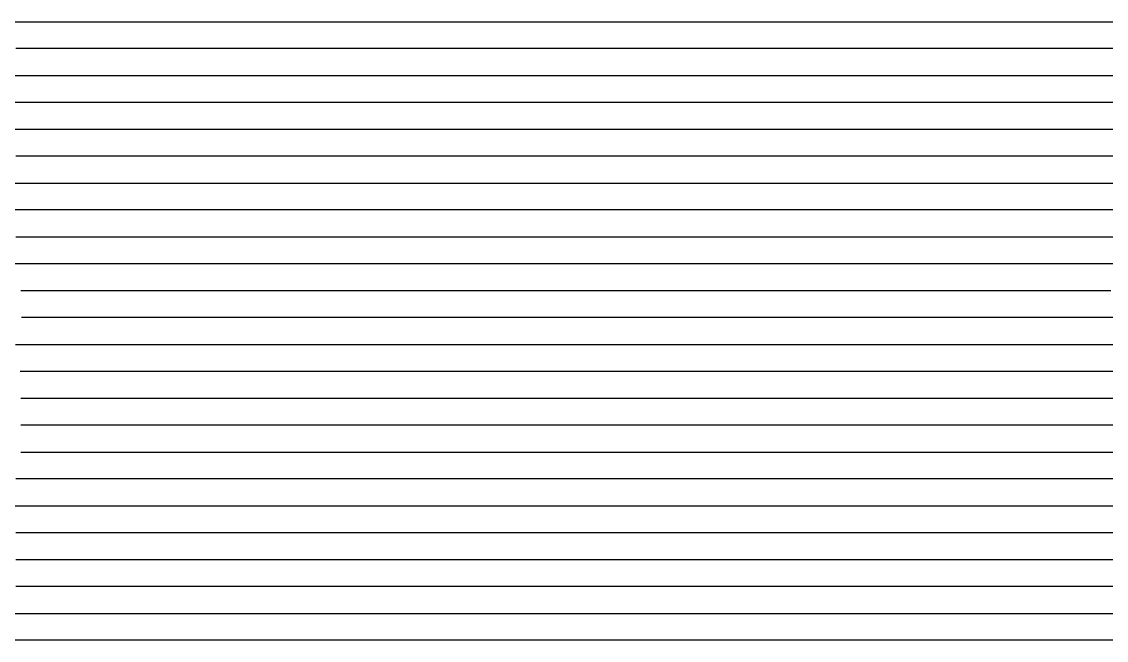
# Model space of a CAD drawing. Extents: x 20 to 170, y 60 to 234.
# Drawn here: x 95 to 132.5, y 212.6 to 234.01 of the extents above; entities that cross this region are included whole.
import ezdxf

# ---------------------------------------------------------------- set-up
doc = ezdxf.new("R2010")
doc.units = 0
doc.header["$LTSCALE"] = 0.000394
doc.layers.add('SPLINE', color=7, linetype='CONTINUOUS')

msp = doc.modelspace()

# ---------------------------------------------------------------- linework, layer by layer
at = {"layer": 'SPLINE', "color": 2}
for points in [[(94.619499, 234.005997, -38.722404), (100.202026, 234.005997, -38.722404), (100.899231, 234.005997, -38.709885), (101.598816, 234.005997, -38.656647), (101.946259, 234.005997, -38.650387), (102.296021, 234.005997, -38.662949), (102.525269, 234.005997, -38.684864), (102.544197, 234.005997, -38.628529), (102.787651, 234.005997, -37.181812), (102.96962, 234.005997, -36.289452), (103.151619, 234.005997, -35.656956), (103.333603, 234.005997, -35.221676), (103.517967, 234.005997, -34.955536), (104.148994, 234.005997, -32.265808), (104.267181, 234.005997, -31.830587), (104.38298, 234.005997, -31.511169), (104.501137, 234.005997, -31.304529), (104.619339, 234.005997, -31.201189), (104.735138, 234.005997, -31.201189), (104.853348, 234.005997, -31.301369), (104.969139, 234.005997, -31.508009), (105.087288, 234.005997, -31.824287), (105.231468, 234.005997, -32.369106), (105.373268, 234.005997, -33.117504), (105.517448, 234.005997, -34.09758), (105.673454, 234.005997, -35.525436), (105.980713, 234.005997, -38.691105), (106.004326, 234.005997, -38.769363), (106.484116, 234.005997, -38.825745), (107.181343, 234.005997, -38.803844), (109.275375, 234.005997, -38.800705), (110.669815, 234.005997, -38.838264), (115.205338, 234.005997, -38.841385), (116.252342, 234.005997, -38.875843), (116.951927, 234.005997, -38.875843), (117.649132, 234.005997, -38.903984), (118.346367, 234.005997, -38.872746), (119.743164, 234.005997, -38.872746), (120.790184, 234.005997, -38.910263), (121.137634, 234.005997, -38.919704), (122.884216, 234.005997, -38.913445), (124.45356, 234.005997, -38.982346), (126.022949, 234.005997, -39.026123), (130.210983, 234.005997, -39.026123), (133.002243, 234.005997, -39.098145)], [(134.399063, 233.074875, -39.138905), (131.955276, 233.074875, -39.029243), (128.116913, 233.074875, -39.026123), (127.419716, 233.074875, -38.994823), (126.022949, 233.074875, -39.013645), (125.325691, 233.074875, -38.988544), (124.278687, 233.074875, -38.982346), (122.884216, 233.074875, -38.913445), (121.487434, 233.074875, -38.907166), (120.790184, 233.074875, -38.878944), (119.743164, 233.074875, -38.872746), (119.045952, 233.074875, -38.885223), (118.696159, 233.074875, -38.875843), (116.252342, 233.074875, -38.872746), (115.555077, 233.074875, -38.841385), (114.508072, 233.074875, -38.835144), (114.160637, 233.074875, -38.844524), (112.066635, 233.074875, -38.800705), (111.194519, 233.074875, -38.828884), (110.669815, 233.074875, -38.838264), (109.275375, 233.074875, -38.800705), (107.528755, 233.074875, -38.800705), (106.985176, 233.074875, -38.775623), (106.963905, 233.074875, -38.625347), (106.614113, 233.074875, -32.832584), (106.484116, 233.074875, -30.847351), (106.417931, 233.074875, -30.023853), (106.35173, 233.074875, -29.291115), (106.058693, 233.074875, -26.272644), (106.006676, 233.074875, -25.915667), (105.262192, 233.074875, -21.854418), (105.087288, 233.074875, -21.065399), (104.905312, 233.074875, -20.561241), (104.725693, 233.074875, -20.348322), (103.844101, 233.074875, -20.060244), (103.690521, 233.074875, -20.126003), (103.600677, 233.074875, -20.288803), (103.508484, 233.074875, -20.583181), (103.40213, 233.074875, -21.03092), (103.300484, 233.074875, -21.52566), (103.213058, 233.074875, -22.070498), (103.125633, 233.074875, -22.724895), (103.038177, 233.074875, -23.507772), (102.385864, 233.074875, -29.926773), (102.194405, 233.074875, -31.075909), (102.043137, 233.074875, -32.175007), (101.967545, 233.074875, -32.851322), (101.891891, 233.074875, -33.631023), (101.487755, 233.074875, -38.600307), (101.466476, 233.074875, -38.656647), (100.899231, 233.074875, -38.703625), (100.202026, 233.074875, -38.687984), (99.504791, 233.074875, -38.700485), (98.980072, 233.074875, -38.719284), (94.794373, 233.074875, -38.722404)], [(91.828232, 232.143631, -38.722404), (98.457794, 232.143631, -38.722404), (99.504791, 232.143631, -38.687984), (100.402901, 232.143631, -38.684864), (100.703033, 232.143631, -38.691105), (101.511368, 232.143631, -28.686817), (101.612976, 232.143631, -26.432304), (101.653183, 232.143631, -25.696466), (101.714592, 232.143631, -24.67569), (101.778442, 232.143631, -23.795792), (101.839905, 232.143631, -23.028654), (101.924973, 232.143631, -22.136238), (102.312599, 232.143631, -18.325529), (102.369316, 232.143631, -18.018669), (102.442558, 232.143631, -17.808891), (102.558388, 232.143631, -17.614771), (102.671844, 232.143631, -17.489511), (103.364334, 232.143631, -16.897713), (103.690521, 232.143631, -16.744253), (103.865402, 232.143631, -16.756813), (104.839165, 232.143631, -17.013573), (105.087288, 232.143631, -17.166973), (105.304741, 232.143631, -17.433111), (105.524536, 232.143631, -17.843349), (105.959435, 232.143631, -18.857847), (106.046883, 232.143631, -19.067627), (106.089424, 232.143631, -19.227325), (106.5597, 232.143631, -21.785538), (106.68969, 232.143631, -22.615376), (106.770119, 232.143631, -23.263514), (106.848091, 232.143631, -24.07139), (106.89772, 232.143631, -24.697588), (107.748581, 232.143631, -38.800705), (108.575783, 232.143631, -38.772545), (109.275375, 232.143631, -38.759983), (109.972603, 232.143631, -38.788204), (110.669815, 232.143631, -38.835144), (110.932121, 232.143631, -38.828884), (111.716835, 232.143631, -38.800705), (112.76387, 232.143631, -38.803844), (113.461075, 232.143631, -38.835144), (114.857872, 232.143631, -38.835144), (116.252342, 232.143631, -38.872746), (120.440422, 232.143631, -38.872746), (121.837189, 232.143631, -38.907166), (122.884216, 232.143631, -38.913445), (124.628479, 232.143631, -38.982346), (125.675514, 232.143631, -38.988544), (126.022949, 232.143631, -39.004204), (126.372711, 232.143631, -39.004204), (126.722458, 232.143631, -38.988544), (128.116913, 232.143631, -38.988544), (129.164001, 232.143631, -39.026123), (131.605392, 232.143631, -39.026123), (133.002243, 232.143631, -39.069984)], [(133.002243, 231.212433, -39.063725), (132.305008, 231.212433, -39.069984), (131.955276, 231.212433, -39.082523), (131.780304, 231.212433, -39.082523), (131.257965, 231.212433, -39.041805), (130.908203, 231.212433, -39.026123), (129.164001, 231.212433, -39.026123), (128.116913, 231.212433, -38.988544), (127.419716, 231.212433, -38.994823), (127.069977, 231.212433, -38.988544), (126.722458, 231.212433, -38.991703), (126.19783, 231.212433, -39.013645), (125.325691, 231.212433, -38.988544), (124.628479, 231.212433, -38.982346), (124.45356, 231.212433, -38.976044), (123.581482, 231.212433, -38.919704), (121.837189, 231.212433, -38.907166), (120.440422, 231.212433, -38.872746), (116.252342, 231.212433, -38.872746), (115.032784, 231.212433, -38.869564), (114.160637, 231.212433, -38.803844), (113.461075, 231.212433, -38.806965), (112.938751, 231.212433, -38.819485), (112.066635, 231.212433, -38.800705), (111.019638, 231.212433, -38.822624), (109.275375, 231.212433, -38.759983), (107.944725, 231.212433, -38.759983), (107.923462, 231.212433, -38.725544), (107.528755, 231.212433, -30.286871), (107.093887, 231.212433, -20.504902), (107.048996, 231.212433, -19.603106), (107.02771, 231.212433, -19.437105), (107.006432, 231.212433, -19.321285), (106.831551, 231.212433, -18.773327), (106.722839, 231.212433, -18.541607), (105.905067, 231.212433, -16.647213), (105.805771, 231.212433, -16.312155), (105.62616, 231.212433, -15.829955), (105.446526, 231.212433, -15.488637), (105.087288, 231.212433, -15.084699), (104.822586, 231.212433, -14.956318), (104.529518, 231.212433, -14.887438), (104.236488, 231.212433, -14.881158), (103.626678, 231.212433, -14.981379), (103.293419, 231.212433, -15.125438), (102.960167, 231.212433, -15.466718), (102.648178, 231.212433, -15.939515), (102.104607, 231.212433, -16.406075), (101.913139, 231.212433, -16.609632), (101.724106, 231.212433, -16.913353), (101.627167, 231.212433, -17.141912), (101.579926, 231.212433, -17.311031), (101.532639, 231.212433, -17.599131), (101.511368, 231.212433, -18.043709), (100.710129, 231.212433, -37.322731), (100.691261, 231.212433, -37.620209), (100.665237, 231.212433, -37.892628), (100.594322, 231.212433, -38.569008), (100.573067, 231.212433, -38.694244), (100.038918, 231.212433, -38.684864), (98.107971, 231.212433, -38.722404), (92.875259, 231.212433, -38.722404)], [(94.619499, 230.28363, -38.706764), (95.316696, 230.28363, -38.687984), (95.666496, 230.28363, -38.691105), (96.013939, 230.28363, -38.703625), (97.410728, 230.28363, -38.687984), (98.107971, 230.28363, -38.684864), (98.807556, 230.28363, -38.656647), (99.154991, 230.28363, -38.650387), (99.504791, 230.28363, -38.662949), (99.788406, 230.28363, -38.687984), (99.809669, 230.28363, -38.637848), (100.575447, 230.28363, -31.379669), (100.627441, 230.28363, -30.484131), (100.707771, 230.28363, -28.780737), (100.771591, 230.28363, -27.57522), (100.944145, 230.28363, -24.719528), (101.428642, 230.28363, -17.182613), (101.449921, 230.28363, -16.972853), (101.535004, 230.28363, -16.540735), (101.620064, 230.28363, -16.274595), (101.726456, 230.28363, -16.036594), (101.787918, 230.28363, -15.923895), (102.730919, 230.28363, -14.4679), (102.993263, 230.28363, -14.161001), (103.343056, 230.28363, -13.951201), (103.690521, 230.28363, -13.866682), (103.952827, 230.28363, -13.822802), (104.215202, 230.28363, -13.663162), (104.390083, 230.28363, -13.581723), (104.737526, 230.28363, -13.531623), (105.087288, 230.28363, -13.631822), (105.437111, 230.28363, -13.907362), (105.784515, 230.28363, -14.33322), (105.959435, 230.28363, -14.608779), (106.134315, 230.28363, -15.112878), (106.484116, 230.28363, -16.277735), (106.940224, 230.28363, -17.880869), (107.481514, 230.28363, -18.914248), (107.646965, 230.28363, -19.302465), (107.732048, 230.28363, -19.565525), (107.814728, 230.28363, -19.941263), (107.836014, 230.28363, -20.219963), (108.698677, 230.28363, -38.759983), (110.322403, 230.28363, -38.759983), (112.066635, 230.28363, -38.825745), (114.160637, 230.28363, -38.800705), (114.857872, 230.28363, -38.813244), (115.9049, 230.28363, -38.869564), (120.440422, 230.28363, -38.872746), (121.837189, 230.28363, -38.907166), (123.231659, 230.28363, -38.910263), (124.80336, 230.28363, -38.988544), (125.325691, 230.28363, -38.988544), (126.022949, 230.28363, -39.013645), (127.419716, 230.28363, -38.991703), (127.767159, 230.28363, -39.007324), (128.814178, 230.28363, -38.988544), (129.861221, 230.28363, -38.988544), (130.210983, 230.28363, -38.994823), (131.955276, 230.28363, -39.069984), (133.699463, 230.28363, -39.063725)], [(133.002243, 229.352356, -39.098145), (131.605392, 229.352356, -39.048084), (130.210983, 229.352356, -38.988544), (128.466782, 229.352356, -38.988544), (127.767159, 229.352356, -39.010506), (127.069977, 229.352356, -38.988544), (126.022949, 229.352356, -39.004204), (125.675514, 229.352356, -38.988544), (125.325691, 229.352356, -38.988544), (123.231659, 229.352356, -38.910263), (121.837189, 229.352356, -38.907166), (120.440422, 229.352356, -38.872746), (119.743164, 229.352356, -38.872746), (119.045952, 229.352356, -38.844524), (117.649132, 229.352356, -38.869564), (116.252342, 229.352356, -38.872746), (115.555077, 229.352356, -38.841385), (115.120232, 229.352356, -38.835144), (113.461075, 229.352356, -38.769363), (113.113632, 229.352356, -38.759983), (112.76387, 229.352356, -38.763084), (112.066635, 229.352356, -38.800705), (110.669815, 229.352356, -38.759983), (108.816872, 229.352356, -38.759983), (108.795616, 229.352356, -38.669147), (108.393806, 229.352356, -30.058332), (107.921082, 229.352356, -19.130245), (107.878517, 229.352356, -18.695047), (107.79586, 229.352356, -18.234749), (107.769844, 229.352356, -18.118889), (106.852798, 229.352356, -14.871799), (106.729935, 229.352356, -14.49292), (106.484116, 229.352356, -14.007561), (106.396645, 229.352356, -13.888622), (105.784515, 229.352356, -13.143344), (105.437111, 229.352356, -12.858425), (105.087288, 229.352356, -12.730065), (104.390083, 229.352356, -12.701865), (104.040253, 229.352356, -12.820825), (102.993263, 229.352356, -13.462723), (102.709663, 229.352356, -13.782122), (101.78083, 229.352356, -15.325797), (101.608269, 229.352356, -15.654596), (101.532639, 229.352356, -15.870655), (101.459381, 229.352356, -16.205715), (100.922867, 229.352356, -20.260683), (100.757401, 229.352356, -21.607098), (100.686523, 229.352356, -22.277136), (100.613251, 229.352356, -23.031794), (100.52108, 229.352356, -23.917952), (100.471428, 229.352356, -24.56921), (99.856972, 229.352356, -34.26038), (99.592247, 229.352356, -37.783028), (99.221169, 229.352356, -38.628529), (99.199883, 229.352356, -38.644108), (97.933083, 229.352356, -38.684864), (94.794373, 229.352356, -38.684864)], [(94.619499, 228.421204, -38.672329), (95.316696, 228.421204, -38.650387), (96.363731, 228.421204, -38.650387), (97.410728, 228.421204, -38.684864), (98.7201, 228.421204, -38.684864), (98.741379, 228.421204, -38.575249), (98.932838, 228.421204, -36.86869), (98.956444, 228.421204, -36.621372), (99.547295, 228.421204, -28.837097), (99.613495, 228.421204, -28.160759), (99.788406, 228.421204, -26.595142), (100.528175, 228.421204, -20.473581), (100.639275, 228.421204, -19.753384), (100.769264, 228.421204, -18.964327), (100.922867, 228.421204, -18.187769), (101.492439, 228.421204, -15.476097), (101.598816, 228.421204, -15.134818), (101.686241, 228.421204, -14.946959), (101.946259, 228.421204, -14.50858), (102.645813, 228.421204, -13.484663), (102.993263, 228.421204, -13.115164), (103.343056, 228.421204, -12.877165), (104.040253, 228.421204, -12.404366), (104.390083, 228.421204, -12.301046), (105.087288, 228.421204, -12.288507), (105.784515, 228.421204, -12.473266), (106.134315, 228.421204, -12.592266), (106.484116, 228.421204, -12.849005), (106.649544, 228.421204, -13.071344), (106.793732, 228.421204, -13.384463), (106.878822, 228.421204, -13.678802), (107.646965, 228.421204, -16.841333), (107.836014, 228.421204, -17.514551), (107.878517, 228.421204, -17.708691), (107.956558, 228.421204, -18.168949), (107.984924, 228.421204, -18.425749), (108.417412, 228.421204, -28.852757), (108.838158, 228.421204, -38.340408), (108.859406, 228.421204, -38.759983), (110.669815, 228.421204, -38.759983), (112.066635, 228.421204, -38.819485), (113.461075, 228.421204, -38.759983), (114.857872, 228.421204, -38.822624), (116.951927, 228.421204, -38.838264), (117.474251, 228.421204, -38.869564), (119.045952, 228.421204, -38.841385), (119.918106, 228.421204, -38.872746), (120.440422, 228.421204, -38.872746), (121.837189, 228.421204, -38.907166), (122.884216, 228.421204, -38.913445), (123.231659, 228.421204, -38.925945), (124.278687, 228.421204, -38.913445), (124.628479, 228.421204, -38.922825), (125.150803, 228.421204, -38.976044), (125.325691, 228.421204, -38.982346), (130.210983, 228.421204, -38.988544), (130.908203, 228.421204, -39.038704), (131.605392, 228.421204, -39.026123), (133.002243, 228.421204, -39.098145)], [(133.002243, 227.492325, -39.095024), (132.305008, 227.492325, -39.038704), (131.955276, 227.492325, -39.026123), (131.257965, 227.492325, -39.026123), (130.908203, 227.492325, -39.038704), (130.210983, 227.492325, -38.988544), (126.022949, 227.492325, -38.988544), (125.325691, 227.492325, -38.963524), (125.150803, 227.492325, -38.947865), (124.628479, 227.492325, -38.910263), (123.231659, 227.492325, -38.925945), (122.884216, 227.492325, -38.913445), (122.534447, 227.492325, -38.910263), (121.487434, 227.492325, -38.872746), (119.045952, 227.492325, -38.872746), (116.951927, 227.492325, -38.835144), (114.857872, 227.492325, -38.835144), (113.461075, 227.492325, -38.763084), (112.76387, 227.492325, -38.759983), (112.066635, 227.492325, -38.819485), (111.716835, 227.492325, -38.778744), (111.36702, 227.492325, -38.759983), (110.494934, 227.492325, -38.759983), (109.634613, 227.492325, -38.728664), (109.629875, 227.492325, -38.713024), (108.764854, 227.492325, -19.349445), (108.741211, 227.492325, -19.080185), (108.670303, 227.492325, -18.767067), (108.644341, 227.492325, -18.691887), (108.467049, 227.492325, -18.244129), (107.812378, 227.492325, -16.778713), (107.791092, 227.492325, -16.706713), (106.918976, 227.492325, -13.096384), (106.831551, 227.492325, -12.820825), (106.656639, 227.492325, -12.470126), (106.484116, 227.492325, -12.241547), (106.134315, 227.492325, -12.016088), (105.784515, 227.492325, -11.931588), (105.087288, 227.492325, -11.981647), (104.390083, 227.492325, -12.038028), (104.215202, 227.492325, -12.069327), (104.040253, 227.492325, -12.131947), (103.865402, 227.492325, -12.232167), (102.993263, 227.492325, -12.836485), (102.818375, 227.492325, -12.977385), (102.645813, 227.492325, -13.193464), (101.771347, 227.492325, -14.44594), (101.598816, 227.492325, -14.759059), (100.986664, 227.492325, -16.797493), (100.899231, 227.492325, -17.107513), (100.726707, 227.492325, -17.808891), (100.551758, 227.492325, -18.648067), (99.852196, 227.492325, -22.142538), (99.679703, 227.492325, -23.047474), (99.568573, 227.492325, -23.780132), (98.107971, 227.492325, -37.225693), (97.977982, 227.492325, -38.393608), (97.933083, 227.492325, -38.606567), (97.911827, 227.492325, -38.650387), (94.619499, 227.492325, -38.644108)], [(94.794373, 226.561127, -38.644108), (96.538612, 226.561127, -38.644108), (97.122429, 226.561127, -38.669147), (97.141304, 226.561127, -38.650387), (97.774742, 226.561127, -35.575516), (97.937782, 226.561127, -33.358624), (98.044144, 226.561127, -32.178127), (98.587753, 226.561127, -26.676542), (98.632668, 226.561127, -26.366585), (99.580406, 226.561127, -21.5194), (99.653656, 226.561127, -21.20632), (99.743484, 226.561127, -20.886902), (100.615608, 226.561127, -17.113773), (100.726707, 226.561127, -16.731773), (100.899231, 226.561127, -16.202555), (101.249031, 226.561127, -15.313257), (101.598816, 226.561127, -14.43342), (101.771347, 226.561127, -14.120301), (101.946259, 226.561127, -13.869802), (102.296021, 226.561127, -13.400103), (102.645813, 226.561127, -12.946085), (102.818375, 226.561127, -12.739425), (102.993263, 226.561127, -12.601625), (103.865402, 226.561127, -12.022347), (104.040253, 226.561127, -11.931588), (105.087288, 226.561127, -11.634068), (105.784515, 226.561127, -11.568349), (106.134315, 226.561127, -11.634068), (106.309189, 226.561127, -11.718629), (106.484116, 226.561127, -11.850148), (106.644836, 226.561127, -12.034887), (106.805527, 226.561127, -12.310427), (106.926079, 226.561127, -12.657986), (107.769844, 226.561127, -16.205715), (108.249626, 226.561127, -16.831953), (108.556885, 226.561127, -17.314131), (108.64193, 226.561127, -17.511391), (108.741211, 226.561127, -17.83709), (108.816872, 226.561127, -18.222189), (108.854668, 226.561127, -18.579187), (109.275375, 226.561127, -28.470757), (109.731522, 226.561127, -38.722404), (110.669815, 226.561127, -38.756886), (111.716835, 226.561127, -38.759983), (112.066635, 226.561127, -38.775623), (113.461075, 226.561127, -38.800705), (114.857872, 226.561127, -38.800705), (116.252342, 226.561127, -38.835144), (116.951927, 226.561127, -38.838264), (117.998962, 226.561127, -38.872746), (122.534447, 226.561127, -38.872746), (123.581482, 226.561127, -38.919704), (124.628479, 226.561127, -38.913445), (125.325691, 226.561127, -38.941605), (126.19783, 226.561127, -38.982346), (130.210983, 226.561127, -38.988544), (130.908203, 226.561127, -39.013645), (131.605392, 226.561127, -39.026123), (133.699463, 226.561127, -39.098145)], [(134.399063, 225.629868, -39.098145), (132.305008, 225.629868, -39.054344), (131.955276, 225.629868, -39.029243), (131.257965, 225.629868, -39.026123), (130.210983, 225.629868, -38.988544), (128.466782, 225.629868, -38.988544), (128.116913, 225.629868, -38.997944), (127.069977, 225.629868, -38.982346), (126.372711, 225.629868, -38.954124), (125.325691, 225.629868, -38.947865), (124.278687, 225.629868, -38.910263), (123.928925, 225.629868, -38.910263), (122.884216, 225.629868, -38.875843), (119.743164, 225.629868, -38.872746), (118.696159, 225.629868, -38.838264), (117.649132, 225.629868, -38.853905), (117.299347, 225.629868, -38.838264), (116.252342, 225.629868, -38.835144), (114.857872, 225.629868, -38.800705), (113.461075, 225.629868, -38.800705), (112.066635, 225.629868, -38.775623), (111.716835, 225.629868, -38.759983), (110.669815, 225.629868, -38.759983), (109.755188, 225.629868, -38.722404), (109.731522, 225.629868, -38.525127), (109.717331, 225.629868, -38.331009), (109.275375, 225.629868, -27.844519), (108.859406, 225.629868, -17.718111), (108.838158, 225.629868, -17.473871), (108.750671, 225.629868, -17.044893), (108.575783, 225.629868, -16.593973), (108.516701, 225.629868, -16.487514), (108.337082, 225.629868, -16.249535), (108.09597, 225.629868, -16.027235), (107.748581, 225.629868, -15.757916), (107.727303, 225.629868, -15.729776), (106.918976, 225.629868, -12.319847), (106.831551, 225.629868, -12.069327), (106.656639, 225.629868, -11.753109), (106.484116, 225.629868, -11.565208), (106.134315, 225.629868, -11.367909), (105.784515, 225.629868, -11.305289), (105.087288, 225.629868, -11.367909), (104.040253, 225.629868, -11.709229), (103.865402, 225.629868, -11.803167), (102.993263, 225.629868, -12.348047), (102.818375, 225.629868, -12.485765), (102.645813, 225.629868, -12.695586), (101.771347, 225.629868, -13.832202), (101.598816, 225.629868, -14.139081), (100.899231, 225.629868, -15.873796), (100.072037, 225.629868, -18.009289), (99.774216, 225.629868, -18.917347), (99.634781, 225.629868, -19.321285), (98.980072, 225.629868, -21.638397), (98.807556, 225.629868, -22.104918), (98.632668, 225.629868, -22.599676), (98.107971, 225.629868, -25.242428), (97.694351, 225.629868, -27.54388), (97.654205, 225.629868, -27.797499), (97.160233, 225.629868, -34.43578), (96.843521, 225.629868, -38.440609), (96.822266, 225.629868, -38.659767), (96.363731, 225.629868, -38.644108), (95.666496, 225.629868, -38.644108), (93.922264, 225.629868, -38.609688)], [(94.966896, 224.701065, -38.609688), (95.905197, 224.701065, -38.644108), (96.221909, 224.701065, -35.024437), (96.713524, 224.701065, -28.818336), (96.73481, 224.701065, -28.586617), (97.060936, 224.701065, -26.513704), (97.58564, 224.701065, -23.551592), (97.694351, 224.701065, -22.959774), (97.715607, 224.701065, -22.875254), (97.760559, 224.701065, -22.734356), (98.12925, 224.701065, -21.682238), (98.817039, 224.701065, -19.909964), (99.504791, 224.701065, -18.247309), (99.679703, 224.701065, -17.808891), (100.005829, 224.701065, -17.185793), (100.714867, 224.701065, -15.942676), (100.944145, 224.701065, -15.375957), (101.095367, 224.701065, -15.022079), (101.598816, 224.701065, -13.916762), (102.645813, 224.701065, -12.385567), (102.993263, 224.701065, -12.016088), (104.018974, 224.701065, -11.39299), (104.182076, 224.701065, -11.32411), (104.999855, 224.701065, -11.123711), (105.087288, 224.701065, -11.07359), (105.437111, 224.701065, -10.97027), (105.784515, 224.701065, -10.97027), (106.134315, 224.701065, -11.076731), (106.484116, 224.701065, -11.28341), (106.831551, 224.701065, -11.668529), (107.006432, 224.701065, -12.069327), (107.479095, 224.701065, -13.415743), (107.682419, 224.701065, -14.157861), (107.769844, 224.701065, -14.5618), (108.48597, 224.701065, -15.964596), (108.575783, 224.701065, -16.099255), (108.750671, 224.701065, -16.503195), (108.838158, 224.701065, -16.891413), (108.925606, 224.701065, -17.833969), (109.339195, 224.701065, -22.490116), (109.511711, 224.701065, -24.613091), (109.599205, 224.701065, -25.840527), (109.70314, 224.701065, -27.512581), (110.504372, 224.701065, -38.490707), (110.525635, 224.701065, -38.728664), (111.36702, 224.701065, -38.759983), (112.066635, 224.701065, -38.759983), (112.76387, 224.701065, -38.728664), (113.113632, 224.701065, -38.725544), (113.461075, 224.701065, -38.741184), (114.160637, 224.701065, -38.794464), (114.508072, 224.701065, -38.800705), (115.555077, 224.701065, -38.835144), (117.299347, 224.701065, -38.838264), (117.649132, 224.701065, -38.853905), (118.346367, 224.701065, -38.838264), (119.045952, 224.701065, -38.841385), (119.918106, 224.701065, -38.872746), (122.884216, 224.701065, -38.875843), (123.928925, 224.701065, -38.910263), (124.628479, 224.701065, -38.919704), (125.500572, 224.701065, -38.947865), (127.069977, 224.701065, -38.947865), (128.116913, 224.701065, -38.988544), (130.210983, 224.701065, -38.988544), (131.605392, 224.701065, -39.026123), (132.652512, 224.701065, -39.026123)], [(133.002243, 223.769867, -39.026123), (131.257965, 223.769867, -39.026123), (130.210983, 223.769867, -38.988544), (128.29187, 223.769867, -38.988544), (127.419716, 223.769867, -38.954124), (125.325691, 223.769867, -38.947865), (124.278687, 223.769867, -38.910263), (123.928925, 223.769867, -38.910263), (122.884216, 223.769867, -38.875843), (119.045952, 223.769867, -38.872746), (117.649132, 223.769867, -38.853905), (117.299347, 223.769867, -38.838264), (115.555077, 223.769867, -38.835144), (115.032784, 223.769867, -38.822624), (114.160637, 223.769867, -38.750584), (113.461075, 223.769867, -38.725544), (112.066635, 223.769867, -38.722404), (111.36702, 223.769867, -38.744324), (110.627281, 223.769867, -38.722404), (110.605995, 223.769867, -38.500088), (110.398018, 223.769867, -35.647575), (109.738617, 223.769867, -22.909674), (109.68663, 223.769867, -22.070498), (109.610977, 223.769867, -21.13114), (109.549545, 223.769867, -20.561241), (109.464447, 223.769867, -19.888023), (109.376991, 223.769867, -19.336966), (108.942123, 223.769867, -16.778713), (108.859406, 223.769867, -16.346615), (108.77433, 223.769867, -16.118015), (108.608864, 223.769867, -15.823695), (107.791092, 223.769867, -12.041148), (107.703667, 223.769867, -11.734269), (107.528755, 223.769867, -11.39925), (107.181343, 223.769867, -11.07987), (106.484116, 223.769867, -10.685311), (106.134315, 223.769867, -10.500592), (105.784515, 223.769867, -10.434833), (105.087288, 223.769867, -10.500592), (104.390083, 223.769867, -10.898291), (104.085205, 223.769867, -11.089251), (103.865402, 223.769867, -11.20825), (102.993263, 223.769867, -11.768747), (102.818375, 223.769867, -11.903388), (102.645813, 223.769867, -12.122587), (101.598816, 223.769867, -13.716402), (101.119003, 223.769867, -14.59312), (100.922867, 223.769867, -14.984478), (100.757401, 223.769867, -15.347757), (99.984543, 223.769867, -16.543875), (99.504791, 223.769867, -17.182613), (98.807556, 223.769867, -18.078169), (97.760559, 223.769867, -20.332682), (97.23584, 223.769867, -21.823137), (97.148384, 223.769867, -22.089277), (97.084572, 223.769867, -22.324116), (96.822266, 223.769867, -23.335554), (96.756096, 223.769867, -23.617311), (96.18885, 223.769867, -27.18696), (96.013939, 223.769867, -28.414396), (95.841377, 223.769867, -29.688793), (95.796494, 223.769867, -30.052032), (95.2789, 223.769867, -36.020176), (95.011856, 223.769867, -38.559589), (94.990578, 223.769867, -38.606567)], [(94.78019, 222.838623, -33.342964), (95.099281, 222.838623, -30.183533), (95.19854, 222.838623, -29.322414), (95.841377, 222.838623, -24.66943), (96.125031, 222.838623, -23.147654), (96.18885, 222.838623, -22.831394), (96.276276, 222.838623, -22.474396), (96.713524, 222.838623, -20.786701), (96.80098, 222.838623, -20.464182), (97.23584, 222.838623, -19.371386), (97.410728, 222.838623, -18.995647), (97.760559, 222.838623, -18.256689), (97.933083, 222.838623, -17.95295), (98.107971, 222.838623, -17.768171), (98.282852, 222.838623, -17.630411), (98.457794, 222.838623, -17.467611), (98.807556, 222.838623, -17.082453), (100.835442, 222.838623, -14.70896), (100.899231, 222.838623, -14.596239), (101.686241, 222.838623, -13.033724), (101.816261, 222.838623, -12.811445), (101.946259, 222.838623, -12.626686), (102.730919, 222.838623, -11.693568), (102.818375, 222.838623, -11.593369), (102.993263, 222.838623, -11.44625), (103.690521, 222.838623, -10.885751), (104.040253, 222.838623, -10.625852), (104.390083, 222.838623, -10.491233), (105.087288, 222.838623, -10.265773), (105.784515, 222.838623, -10.190594), (106.134315, 222.838623, -10.268852), (107.006432, 222.838623, -10.553831), (107.181343, 222.838623, -10.625852), (107.356194, 222.838623, -10.744812), (107.528755, 222.838623, -10.92957), (107.703667, 222.838623, -11.20825), (107.791092, 222.838623, -11.414869), (107.878517, 222.838623, -11.728008), (108.620651, 222.838623, -15.294518), (108.958694, 222.838623, -15.397838), (109.275375, 222.838623, -15.613896), (109.480988, 222.838623, -15.905075), (109.585014, 222.838623, -16.143095), (109.636971, 222.838623, -16.324675), (109.68663, 222.838623, -16.656593), (109.745712, 222.838623, -17.683611), (110.37442, 222.838623, -33.361744), (110.648552, 222.838623, -38.691105), (110.669815, 222.838623, -38.722404), (111.36702, 222.838623, -38.734924), (111.716835, 222.838623, -38.722404), (112.414047, 222.838623, -38.722404), (113.461075, 222.838623, -38.759983), (114.508072, 222.838623, -38.759983), (115.9049, 222.838623, -38.828884), (117.299347, 222.838623, -38.838264), (118.346367, 222.838623, -38.872746), (119.045952, 222.838623, -38.847664), (119.743164, 222.838623, -38.838264), (120.440422, 222.838623, -38.838264), (121.487434, 222.838623, -38.872746), (122.884216, 222.838623, -38.875843), (123.231659, 222.838623, -38.891525), (124.628479, 222.838623, -38.910263), (126.022949, 222.838623, -38.972904), (127.419716, 222.838623, -38.988544), (130.210983, 222.838623, -38.988544), (131.605392, 222.838623, -39.026123), (133.002243, 222.838623, -39.026123)], [(133.002243, 221.907364, -39.026123), (131.605392, 221.907364, -39.026123), (130.210983, 221.907364, -38.988544), (127.419716, 221.907364, -38.988544), (126.19783, 221.907364, -38.979164), (125.325691, 221.907364, -38.910263), (123.928925, 221.907364, -38.910263), (122.884216, 221.907364, -38.875843), (121.837189, 221.907364, -38.872746), (120.440422, 221.907364, -38.835144), (118.346367, 221.907364, -38.841385), (117.998962, 221.907364, -38.857063), (117.649132, 221.907364, -38.853905), (117.299347, 221.907364, -38.838264), (116.252342, 221.907364, -38.835144), (114.160637, 221.907364, -38.759983), (113.461075, 221.907364, -38.775623), (112.414047, 221.907364, -38.722404), (111.716835, 221.907364, -38.722404), (111.36702, 221.907364, -38.734924), (110.669815, 221.907364, -38.722404), (109.790565, 221.907364, -16.678513), (109.745712, 221.907364, -16.362295), (109.70314, 221.907364, -16.193174), (109.618073, 221.907364, -15.958315), (109.445518, 221.907364, -15.667116), (109.275375, 221.907364, -15.488637), (108.64193, 221.907364, -15.231877), (108.249626, 221.907364, -13.281144), (107.878517, 221.907364, -11.339749), (107.791092, 221.907364, -11.03289), (107.703667, 221.907364, -10.83563), (107.528755, 221.907364, -10.566352), (107.181343, 221.907364, -10.284533), (107.006432, 221.907364, -10.215612), (106.134315, 221.907364, -9.896295), (105.784515, 221.907364, -9.827394), (105.087288, 221.907364, -9.893114), (104.148994, 221.907364, -10.340893), (104.040253, 221.907364, -10.384732), (103.865402, 221.907364, -10.481772), (102.993263, 221.907364, -11.098651), (102.296021, 221.907364, -11.806348), (101.946259, 221.907364, -12.185186), (101.771347, 221.907364, -12.404366), (101.707497, 221.907364, -12.504606), (100.856697, 221.907364, -13.998161), (100.223312, 221.907364, -14.671399), (100.18074, 221.907364, -14.702719), (99.842781, 221.907364, -14.990758), (99.504791, 221.907364, -15.332077), (98.107971, 221.907364, -16.841333), (97.760559, 221.907364, -17.110613), (97.410728, 221.907364, -17.389311), (97.23584, 221.907364, -17.583471), (97.060936, 221.907364, -17.793211), (96.888412, 221.907364, -18.093849), (96.276276, 221.907364, -19.603106), (96.18885, 221.907364, -19.834784), (95.928825, 221.907364, -20.633242), (95.841377, 221.907364, -20.936981), (95.316696, 221.907364, -23.739452), (94.948013, 221.907364, -25.837366)], [(94.966896, 220.978546, -21.522539), (95.316696, 220.978546, -20.370241), (95.905197, 220.978546, -18.572927), (96.013939, 220.978546, -18.303629), (96.146317, 220.978546, -18.059389), (96.363731, 220.978546, -17.733751), (97.060936, 220.978546, -16.910233), (97.23584, 220.978546, -16.716093), (97.410728, 220.978546, -16.559555), (98.107971, 220.978546, -15.905075), (99.154991, 220.978546, -14.740279), (99.504791, 220.978546, -14.50232), (100.168907, 220.978546, -14.151581), (100.877975, 220.978546, -13.375083), (101.598816, 220.978546, -12.222787), (102.296021, 220.978546, -11.346029), (102.818375, 220.978546, -10.744812), (102.993263, 220.978546, -10.585152), (104.040253, 220.978546, -9.943254), (104.215202, 220.978546, -9.864954), (105.437111, 220.978546, -9.492315), (105.784515, 220.978546, -9.492315), (106.134315, 220.978546, -9.526755), (106.309189, 220.978546, -9.573715), (106.831551, 220.978546, -9.742814), (107.006432, 220.978546, -9.811714), (107.181343, 220.978546, -9.918174), (107.398758, 220.978546, -10.121714), (107.528755, 220.978546, -10.253233), (107.703667, 220.978546, -10.519373), (107.791092, 220.978546, -10.713511), (107.878517, 220.978546, -11.014091), (108.237823, 220.978546, -13.071344), (108.417412, 220.978546, -14.057681), (108.599365, 220.978546, -15.000198), (108.620651, 220.978546, -15.022079), (108.946861, 220.978546, -15.090979), (109.109909, 220.978546, -15.169238), (109.275375, 220.978546, -15.291377), (109.426651, 220.978546, -15.460437), (109.582603, 220.978546, -15.670257), (109.738617, 220.978546, -15.989655), (109.816589, 220.978546, -16.262054), (109.84494, 220.978546, -16.456215), (110.714706, 220.978546, -38.453148), (110.735985, 220.978546, -38.722404), (111.400139, 220.978546, -38.734924), (111.733391, 220.978546, -38.722404), (112.414047, 220.978546, -38.722404), (112.76387, 220.978546, -38.738045), (113.461075, 220.978546, -38.800705), (114.857872, 220.978546, -38.800705), (116.252342, 220.978546, -38.810104), (116.951927, 220.978546, -38.800705), (117.649132, 220.978546, -38.825745), (119.045952, 220.978546, -38.835144), (120.440422, 220.978546, -38.835144), (121.837189, 220.978546, -38.872746), (122.884216, 220.978546, -38.875843), (123.231659, 220.978546, -38.891525), (124.628479, 220.978546, -38.913445), (125.675514, 220.978546, -38.913445), (126.022949, 220.978546, -38.941605), (127.419716, 220.978546, -38.988544), (130.210983, 220.978546, -38.988544), (131.605392, 220.978546, -39.026123), (133.002243, 220.978546, -39.026123)], [(133.002243, 220.047363, -39.026123), (131.955276, 220.047363, -39.026123), (130.908203, 220.047363, -38.988544), (129.861221, 220.047363, -38.988544), (128.814178, 220.047363, -38.947865), (128.116913, 220.047363, -38.960365), (127.069977, 220.047363, -38.947865), (126.722458, 220.047363, -38.954124), (126.372711, 220.047363, -38.969784), (126.19783, 220.047363, -38.969784), (125.675514, 220.047363, -38.925945), (124.278687, 220.047363, -38.875843), (123.319115, 220.047363, -38.891525), (122.884216, 220.047363, -38.875843), (121.837189, 220.047363, -38.872746), (120.440422, 220.047363, -38.835144), (117.998962, 220.047363, -38.835144), (116.951927, 220.047363, -38.800705), (116.252342, 220.047363, -38.806965), (116.079811, 220.047363, -38.800705), (115.205338, 220.047363, -38.800705), (113.461075, 220.047363, -38.759983), (112.76387, 220.047363, -38.728664), (112.414047, 220.047363, -38.722404), (111.508873, 220.047363, -38.725544), (111.497017, 220.047363, -38.709885), (110.627281, 220.047363, -16.709833), (110.605995, 220.047363, -16.421755), (110.523308, 220.047363, -16.052275), (110.43821, 220.047363, -15.842455), (110.272736, 220.047363, -15.551256), (109.939491, 220.047363, -15.200558), (109.606277, 220.047363, -15.025218), (109.275375, 220.047363, -14.890598), (108.925606, 220.047363, -14.777839), (108.575783, 220.047363, -14.759059), (108.554497, 220.047363, -14.743419), (108.386719, 220.047363, -13.763342), (107.878517, 220.047363, -10.387853), (107.791092, 220.047363, -10.034034), (107.703667, 220.047363, -9.796075), (107.616211, 220.047363, -9.611315), (107.528755, 220.047363, -9.467296), (107.181343, 220.047363, -9.147917), (106.831551, 220.047363, -9.038317), (105.784515, 220.047363, -8.925577), (105.087288, 220.047363, -9.013256), (104.040253, 220.047363, -9.489196), (103.865402, 220.047363, -9.608194), (102.296021, 220.047363, -10.91077), (102.121147, 220.047363, -11.064231), (101.946259, 220.047363, -11.24581), (101.771347, 220.047363, -11.461888), (101.707497, 220.047363, -11.565208), (100.877975, 220.047363, -12.996165), (100.116928, 220.047363, -13.747682), (99.154991, 220.047363, -14.40524), (98.457794, 220.047363, -14.946959), (98.107971, 220.047363, -15.275717), (97.410728, 220.047363, -15.983376), (96.363731, 220.047363, -16.816313), (96.013939, 220.047363, -17.204573), (95.316696, 220.047363, -18.36937), (94.966896, 220.047363, -19.080185)], [(94.966896, 219.116135, -17.351711), (95.141815, 219.116135, -17.051153), (95.316696, 219.116135, -16.856993), (96.713524, 219.116135, -15.798656), (97.410728, 219.116135, -15.366497), (98.107971, 219.116135, -14.765339), (98.457794, 219.116135, -14.517981), (98.807556, 219.116135, -14.30188), (99.504791, 219.116135, -13.851002), (100.168907, 219.116135, -13.346863), (100.856697, 219.116135, -12.560925), (101.728806, 219.116135, -11.095531), (101.946259, 219.116135, -10.829371), (102.993263, 219.116135, -9.861814), (103.168175, 219.116135, -9.736554), (105.087288, 219.116135, -8.559238), (105.784515, 219.116135, -8.471539), (106.134315, 219.116135, -8.559238), (107.006432, 219.116135, -8.740817), (107.181343, 219.116135, -8.806578), (107.528755, 219.116135, -9.088376), (107.703667, 219.116135, -9.357716), (107.791092, 219.116135, -9.558055), (107.878517, 219.116135, -9.861814), (108.533218, 219.116135, -14.28938), (108.554497, 219.116135, -14.39582), (109.275375, 219.116135, -14.176661), (109.62278, 219.116135, -14.211102), (109.972603, 219.116135, -14.3614), (110.322403, 219.116135, -14.693299), (110.494934, 219.116135, -15.028358), (110.58239, 219.116135, -15.278837), (110.669815, 219.116135, -15.648336), (110.712379, 219.116135, -15.986515), (110.726562, 219.116135, -16.268295), (111.128349, 219.116135, -26.801783), (111.586845, 219.116135, -38.409267), (111.608131, 219.116135, -38.728664), (112.066635, 219.116135, -38.722404), (113.113632, 219.116135, -38.722404), (114.160637, 219.116135, -38.759983), (115.205338, 219.116135, -38.763084), (115.9049, 219.116135, -38.794464), (117.649132, 219.116135, -38.835144), (119.743164, 219.116135, -38.838264), (120.790184, 219.116135, -38.872746), (124.628479, 219.116135, -38.872746), (125.675514, 219.116135, -38.947865), (127.419716, 219.116135, -38.947865), (128.116913, 219.116135, -38.960365), (128.466782, 219.116135, -38.947865), (129.513748, 219.116135, -38.957264), (130.210983, 219.116135, -38.982346), (130.908203, 219.116135, -38.988544), (131.955276, 219.116135, -39.026123), (133.699463, 219.116135, -39.026123)], [(134.399063, 218.187302, -39.026123), (131.605392, 218.187302, -39.026123), (129.513748, 218.187302, -38.957264), (128.814178, 218.187302, -38.947865), (128.116913, 218.187302, -38.969784), (127.942032, 218.187302, -38.963524), (127.419716, 218.187302, -38.922825), (127.069977, 218.187302, -38.913445), (126.022949, 218.187302, -38.935345), (124.628479, 218.187302, -38.872746), (122.534447, 218.187302, -38.872746), (121.487434, 218.187302, -38.838264), (120.440422, 218.187302, -38.853905), (120.090599, 218.187302, -38.838264), (117.649132, 218.187302, -38.835144), (115.9049, 218.187302, -38.788204), (114.857872, 218.187302, -38.759983), (114.160637, 218.187302, -38.722404), (112.76387, 218.187302, -38.722404), (112.414047, 218.187302, -38.738045), (112.066635, 218.187302, -38.738045), (111.608131, 218.187302, -38.722404), (111.586845, 218.187302, -38.340408), (111.128349, 218.187302, -26.282024), (110.726562, 218.187302, -15.485538), (110.712379, 218.187302, -15.225617), (110.669815, 218.187302, -14.928118), (110.58239, 218.187302, -14.602499), (110.494934, 218.187302, -14.38646), (110.322403, 218.187302, -14.085881), (109.972603, 218.187302, -13.769562), (109.62278, 218.187302, -13.644342), (109.275375, 218.187302, -13.613003), (108.892456, 218.187302, -13.681902), (108.511932, 218.187302, -13.854142), (108.488335, 218.187302, -13.738282), (107.878517, 218.187302, -9.636354), (107.791092, 218.187302, -9.345176), (107.703667, 218.187302, -9.154177), (107.528755, 218.187302, -8.900517), (107.181343, 218.187302, -8.653158), (107.048996, 218.187302, -8.618698), (106.484116, 218.187302, -8.299359), (106.134315, 218.187302, -8.114599), (105.784515, 218.187302, -8.04882), (105.087288, 218.187302, -8.114599), (103.690521, 218.187302, -8.991317), (102.993263, 218.187302, -9.445375), (102.9058, 218.187302, -9.514276), (102.296021, 218.187302, -10.037133), (101.946259, 218.187302, -10.340893), (101.750061, 218.187302, -10.588251), (100.877975, 218.187302, -12.006708), (100.18074, 218.187302, -12.892845), (99.504791, 218.187302, -13.478403), (98.107971, 218.187302, -14.189201), (97.760559, 218.187302, -14.3614), (97.410728, 218.187302, -14.50858), (97.23584, 218.187302, -14.608779), (97.060936, 218.187302, -14.724599), (96.713524, 218.187302, -14.934399), (96.493698, 218.187302, -15.025218), (96.363731, 218.187302, -15.084699), (95.817772, 218.187302, -15.438578), (95.666496, 218.187302, -15.554397), (95.316696, 218.187302, -15.880055), (94.794373, 218.187302, -16.327795)], [(94.619499, 217.256088, -15.404098), (95.316696, 217.256088, -14.752799), (95.666496, 217.256088, -14.47726), (95.841377, 217.256088, -14.367681), (96.013939, 217.256088, -14.28938), (96.713524, 217.256088, -14.013801), (98.107971, 217.256088, -13.478403), (98.807556, 217.256088, -13.140203), (99.154991, 217.256088, -12.955465), (99.504791, 217.256088, -12.670526), (100.202026, 217.256088, -12.019248), (100.899231, 217.256088, -11.25521), (100.986664, 217.256088, -11.17383), (101.813881, 217.256088, -9.936994), (101.974609, 217.256088, -9.745955), (102.135323, 217.256088, -9.611315), (102.296021, 217.256088, -9.511095), (103.125633, 217.256088, -9.044577), (104.040253, 217.256088, -8.418318), (104.912407, 217.256088, -7.91734), (105.087288, 217.256088, -7.84528), (105.784515, 217.256088, -7.7858), (106.134315, 217.256088, -7.84844), (106.309189, 217.256088, -7.92046), (106.484116, 217.256088, -8.02066), (107.181343, 217.256088, -8.540439), (107.552414, 217.256088, -8.972556), (107.573647, 217.256088, -9.003837), (107.703667, 217.256088, -9.241837), (107.791092, 217.256088, -9.482935), (107.836014, 217.256088, -9.670835), (108.393806, 217.256088, -13.437703), (108.415085, 217.256088, -13.437703), (108.587593, 217.256088, -13.353123), (108.930321, 217.256088, -13.227904), (109.275375, 217.256088, -13.190284), (109.972603, 217.256088, -13.315564), (110.147484, 217.256088, -13.434563), (110.322403, 217.256088, -13.616183), (110.494934, 217.256088, -13.897982), (110.58239, 217.256088, -14.104621), (110.669815, 217.256088, -14.41774), (110.712379, 217.256088, -14.696439), (110.726562, 217.256088, -14.956318), (111.128349, 217.256088, -25.946964), (111.586845, 217.256088, -38.296589), (111.608131, 217.256088, -38.722404), (112.066635, 217.256088, -38.738045), (112.414047, 217.256088, -38.741184), (112.76387, 217.256088, -38.725544), (114.508072, 217.256088, -38.722404), (115.9049, 217.256088, -38.794464), (117.649132, 217.256088, -38.800705), (119.045952, 217.256088, -38.835144), (121.837189, 217.256088, -38.841385), (122.709335, 217.256088, -38.872746), (124.628479, 217.256088, -38.872746), (126.022949, 217.256088, -38.925945), (127.419716, 217.256088, -38.910263), (128.466782, 217.256088, -38.988544), (130.210983, 217.256088, -38.988544), (131.605392, 217.256088, -39.026123), (134.74646, 217.256088, -39.026123)], [(134.049271, 216.324844, -39.026123), (131.605392, 216.324844, -39.026123), (127.419716, 216.324844, -38.919704), (126.722458, 216.324844, -38.910263), (126.022949, 216.324844, -38.925945), (125.500572, 216.324844, -38.913445), (125.325691, 216.324844, -38.897785), (124.628479, 216.324844, -38.872746), (121.837189, 216.324844, -38.872746), (120.440422, 216.324844, -38.835144), (119.743164, 216.324844, -38.835144), (118.696159, 216.324844, -38.800705), (117.998962, 216.324844, -38.800705), (116.252342, 216.324844, -38.759983), (114.857872, 216.324844, -38.744324), (113.461075, 216.324844, -38.722404), (112.414047, 216.324844, -38.725544), (111.608131, 216.324844, -38.722404), (111.586845, 216.324844, -38.258968), (110.726562, 216.324844, -14.589979), (110.712379, 216.324844, -14.33948), (110.669815, 216.324844, -14.067061), (110.58239, 216.324844, -13.769562), (110.494934, 216.324844, -13.572303), (110.322403, 216.324844, -13.309284), (109.972603, 216.324844, -13.043184), (109.275375, 216.324844, -12.936685), (108.599365, 216.324844, -13.030624), (108.228348, 216.324844, -13.027484), (107.878517, 216.324844, -13.140203), (107.661133, 216.324844, -13.284224), (107.63987, 216.324844, -13.184084), (107.51931, 216.324844, -12.351127), (107.138779, 216.324844, -9.392136), (107.117531, 216.324844, -9.282536), (106.836258, 216.324844, -8.390139), (106.718071, 216.324844, -8.167819), (106.484116, 216.324844, -7.8985), (106.134315, 216.324844, -7.74194), (105.784515, 216.324844, -7.71064), (105.437111, 216.324844, -7.701241), (104.390083, 216.324844, -7.757621), (104.040253, 216.324844, -7.86096), (103.690521, 216.324844, -8.105199), (103.059464, 216.324844, -8.615599), (102.296021, 216.324844, -8.894258), (102.000595, 216.324844, -9.082096), (101.799721, 216.324844, -9.313835), (101.095367, 216.324844, -10.281392), (100.99852, 216.324844, -10.340893), (100.899231, 216.324844, -10.419152), (99.504791, 216.324844, -11.696689), (98.807556, 216.324844, -12.260346), (98.107971, 216.324844, -12.704945), (96.713524, 216.324844, -13.149604), (96.013939, 216.324844, -13.397003), (95.316696, 216.324844, -13.785242), (94.794373, 216.324844, -14.189201)], [(94.794373, 215.393738, -13.184084), (95.316696, 215.393738, -12.880345), (96.013939, 215.393738, -12.510866), (96.713524, 215.393738, -12.301046), (97.760559, 215.393738, -12.088147), (98.107971, 215.393738, -11.878327), (99.504791, 215.393738, -10.722912), (100.202026, 215.393738, -10.062234), (100.899231, 215.393738, -9.614454), (101.182816, 215.393738, -9.445375), (101.877701, 215.393738, -8.709538), (102.017174, 215.393738, -8.574879), (102.156578, 215.393738, -8.480938), (103.08075, 215.393738, -7.95176), (103.168175, 215.393738, -7.90478), (104.040253, 215.393738, -7.582281), (104.215202, 215.393738, -7.525921), (104.390083, 215.393738, -7.494621), (105.087288, 215.393738, -7.507101), (105.784515, 215.393738, -7.616721), (106.134315, 215.393738, -7.729461), (106.309189, 215.393738, -7.81396), (106.484116, 215.393738, -7.9455), (106.722839, 215.393738, -8.264899), (106.843361, 215.393738, -8.531038), (106.963905, 215.393738, -8.978776), (107.443718, 215.393738, -12.745685), (107.464905, 215.393738, -12.802065), (107.878517, 215.393738, -12.470126), (108.228348, 215.393738, -12.357407), (108.575783, 215.393738, -12.360547), (108.925606, 215.393738, -12.470126), (109.100464, 215.393738, -12.576586), (109.514076, 215.393738, -12.927325), (109.972603, 215.393738, -13.011804), (110.322403, 215.393738, -13.284224), (110.494934, 215.393738, -13.550383), (110.58239, 215.393738, -13.747682), (110.669815, 215.393738, -14.048261), (110.698212, 215.393738, -14.204821), (110.712379, 215.393738, -14.3207), (110.726562, 215.393738, -14.571219), (111.586845, 215.393738, -38.249588), (111.608131, 215.393738, -38.722404), (113.113632, 215.393738, -38.722404), (114.160637, 215.393738, -38.744324), (114.857872, 215.393738, -38.722404), (116.252342, 215.393738, -38.759983), (116.951927, 215.393738, -38.759983), (117.998962, 215.393738, -38.800705), (119.045952, 215.393738, -38.800705), (120.090599, 215.393738, -38.835144), (121.487434, 215.393738, -38.835144), (122.534447, 215.393738, -38.872746), (124.628479, 215.393738, -38.872746), (127.419716, 215.393738, -38.947865), (128.116913, 215.393738, -38.947865), (128.466782, 215.393738, -38.922825), (128.814178, 215.393738, -38.913445), (129.164001, 215.393738, -38.919704), (130.210983, 215.393738, -38.960365), (130.908203, 215.393738, -39.010506), (131.605392, 215.393738, -38.988544), (133.002243, 215.393738, -39.026123)], [(133.002243, 214.464798, -39.023045), (131.605392, 214.464798, -38.988544), (131.083099, 214.464798, -38.988544), (130.908203, 214.464798, -38.976044), (128.814178, 214.464798, -38.910263), (127.419716, 214.464798, -38.944744), (124.628479, 214.464798, -38.872746), (123.231659, 214.464798, -38.872746), (122.534447, 214.464798, -38.838264), (120.090599, 214.464798, -38.835144), (119.045952, 214.464798, -38.800705), (116.951927, 214.464798, -38.794464), (115.555077, 214.464798, -38.728664), (114.508072, 214.464798, -38.722404), (114.160637, 214.464798, -38.734924), (113.461075, 214.464798, -38.694244), (113.113632, 214.464798, -38.687984), (112.76387, 214.464798, -38.691105), (112.066635, 214.464798, -38.719284), (111.608131, 214.464798, -38.722404), (111.586845, 214.464798, -38.346668), (111.263054, 214.464798, -29.967493), (110.712379, 214.464798, -14.975119), (110.691093, 214.464798, -14.740279), (110.669815, 214.464798, -14.577479), (110.59893, 214.464798, -14.201741), (110.528023, 214.464798, -13.973101), (110.440567, 214.464798, -13.772742), (110.211334, 214.464798, -13.324923), (109.972603, 214.464798, -12.936685), (109.62278, 214.464798, -12.470126), (109.275375, 214.464798, -12.091247), (108.925606, 214.464798, -11.862688), (108.575783, 214.464798, -11.771868), (107.878517, 214.464798, -11.856428), (107.656387, 214.464798, -11.981647), (107.431854, 214.464798, -12.191447), (107.334915, 214.464798, -12.297907), (107.320747, 214.464798, -12.260346), (106.902428, 214.464798, -9.360795), (106.843361, 214.464798, -9.122836), (106.722839, 214.464798, -8.834757), (106.677917, 214.464798, -8.756497), (106.602264, 214.464798, -8.643778), (106.484116, 214.464798, -8.502878), (106.417931, 214.464798, -8.440198), (105.609604, 214.464798, -7.74822), (105.437111, 214.464798, -7.622961), (105.087288, 214.464798, -7.491461), (103.690521, 214.464798, -7.478941), (103.343056, 214.464798, -7.510261), (102.993263, 214.464798, -7.651181), (102.296021, 214.464798, -8.02066), (100.899231, 214.464798, -8.925577), (100.551758, 214.464798, -9.110296), (100.202026, 214.464798, -9.266856), (99.504791, 214.464798, -9.780435), (98.107971, 214.464798, -10.94523), (97.649452, 214.464798, -11.31473), (96.843521, 214.464798, -11.449349), (96.713524, 214.464798, -11.461888), (96.134476, 214.464798, -11.577708), (95.971397, 214.464798, -11.618448), (95.645218, 214.464798, -11.803167), (95.316696, 214.464798, -12.031768), (94.794373, 214.464798, -12.332387)], [(94.619499, 213.533569, -11.753109), (95.666496, 213.533569, -10.938971), (96.013939, 213.533569, -10.779251), (96.363731, 213.533569, -10.741692), (96.713524, 213.533569, -10.726051), (97.649452, 213.533569, -10.456753), (98.107971, 213.533569, -10.084093), (98.807556, 213.533569, -9.432836), (99.154991, 213.533569, -9.122836), (99.504791, 213.533569, -8.922458), (100.376907, 213.533569, -8.568618), (100.551758, 213.533569, -8.502878), (100.899231, 213.533569, -8.333779), (101.598816, 213.533569, -7.9455), (101.946259, 213.533569, -7.729461), (102.296021, 213.533569, -7.544701), (102.645813, 213.533569, -7.466422), (103.343056, 213.533569, -7.356822), (103.517967, 213.533569, -7.338042), (103.690521, 213.533569, -7.328622), (104.040253, 213.533569, -7.341182), (104.390083, 213.533569, -7.410061), (105.087288, 213.533569, -7.663661), (105.437111, 213.533569, -7.88288), (105.609604, 213.533569, -8.039439), (105.784515, 213.533569, -8.249219), (105.959435, 213.533569, -8.521638), (106.134315, 213.533569, -8.925577), (106.200485, 213.533569, -9.176076), (106.221741, 213.533569, -9.298196), (106.635384, 213.533569, -12.520226), (106.656639, 213.533569, -12.645506), (107.420044, 213.533569, -11.778128), (107.573647, 213.533569, -11.621589), (107.727303, 213.533569, -11.515109), (107.878517, 213.533569, -11.443069), (108.575783, 213.533569, -11.36481), (108.925606, 213.533569, -11.44625), (109.100464, 213.533569, -11.530748), (109.275375, 213.533569, -11.665389), (109.454994, 213.533569, -11.881468), (109.634613, 213.533569, -12.222787), (110.015144, 213.533569, -13.365663), (110.331856, 213.533569, -14.42716), (110.610733, 213.533569, -15.610736), (110.650909, 213.533569, -15.848736), (110.669815, 213.533569, -16.211935), (111.263054, 213.533569, -31.598827), (111.277237, 213.533569, -31.861887), (111.463951, 213.533569, -32.074787), (111.556114, 213.533569, -32.272068), (111.650665, 213.533569, -32.629044), (111.671959, 213.533569, -32.748024), (111.695564, 213.533569, -32.851322), (112.130424, 213.533569, -33.399303), (112.388054, 213.533569, -33.615383), (112.622055, 213.533569, -34.138279), (112.740204, 213.533569, -34.53598), (112.858391, 213.533569, -35.040096), (112.974197, 213.533569, -35.666336), (113.111275, 213.533569, -36.599453), (113.380714, 213.533569, -38.641029), (113.399605, 213.533569, -38.687984), (114.160637, 213.533569, -38.734924), (114.508072, 213.533569, -38.722404), (115.555077, 213.533569, -38.728664), (116.602104, 213.533569, -38.785046), (116.951927, 213.533569, -38.772545), (117.649132, 213.533569, -38.759983), (120.440422, 213.533569, -38.835144), (122.884216, 213.533569, -38.838264), (123.231659, 213.533569, -38.853905), (124.628479, 213.533569, -38.872746), (126.022949, 213.533569, -38.910263), (127.069977, 213.533569, -38.910263), (128.116913, 213.533569, -38.947865), (129.164001, 213.533569, -38.954124), (129.948639, 213.533569, -38.982346), (131.605392, 213.533569, -38.988544), (133.002243, 213.533569, -39.026123)], [(133.002243, 212.602463, -39.026123), (129.861221, 212.602463, -38.947865), (128.814178, 212.602463, -38.947865), (127.419716, 212.602463, -38.910263), (126.022949, 212.602463, -38.910263), (124.278687, 212.602463, -38.869564), (123.928925, 212.602463, -38.857063), (123.231659, 212.602463, -38.835144), (120.790184, 212.602463, -38.835144), (119.743164, 212.602463, -38.800705), (119.21846, 212.602463, -38.800705), (118.346367, 212.602463, -38.769363), (117.299347, 212.602463, -38.759983), (116.951927, 212.602463, -38.772545), (116.252342, 212.602463, -38.756886), (115.271507, 212.602463, -38.722404), (115.250229, 212.602463, -38.669147), (114.980789, 212.602463, -36.549351), (114.857872, 212.602463, -35.663197), (114.756248, 212.602463, -35.074516), (114.65464, 212.602463, -34.58918), (114.453735, 212.602463, -33.86274), (114.252831, 212.602463, -33.421223), (114.02832, 212.602463, -33.208324), (113.640724, 212.602463, -32.553864), (113.55088, 212.602463, -31.874367), (113.461075, 212.602463, -31.492409), (113.243599, 212.602463, -31.12291), (113.028564, 212.602463, -30.972589), (112.548775, 212.602463, -30.775351), (112.527504, 212.602463, -30.762791), (112.371536, 212.602463, -30.565531), (112.066635, 212.602463, -30.321331), (111.809006, 212.602463, -30.246153), (111.040863, 212.602463, -30.167852), (111.019638, 212.602463, -30.142813), (110.714706, 212.602463, -29.494635), (110.691093, 212.602463, -29.363134), (110.636726, 212.602463, -28.317339), (110.520927, 212.602463, -25.314466), (110.431114, 212.602463, -23.341774), (109.951355, 212.602463, -14.408381), (109.925301, 212.602463, -14.042001), (109.823677, 212.602463, -13.180904), (109.790565, 212.602463, -12.545306), (109.755188, 212.602463, -12.266587), (109.68663, 212.602463, -11.981647), (109.549545, 212.602463, -11.649749), (109.275375, 212.602463, -11.28341), (109.100464, 212.602463, -11.154989), (108.925606, 212.602463, -11.070471), (108.575783, 212.602463, -11.007831), (107.878517, 212.602463, -11.064231), (107.715492, 212.602463, -11.14249), (107.552414, 212.602463, -11.26149), (107.181343, 212.602463, -11.333489), (106.843361, 212.602463, -11.618448), (106.67318, 212.602463, -11.862688), (106.505394, 212.602463, -12.191447), (106.427383, 212.602463, -12.369946), (106.40139, 212.602463, -12.369946), (106.155594, 212.602463, -10.685311), (105.96653, 212.602463, -9.407775), (105.907387, 212.602463, -9.182317), (105.79158, 212.602463, -8.906797), (105.673454, 212.602463, -8.718897), (105.586006, 212.602463, -8.609298), (104.71624, 212.602463, -7.657421), (104.390083, 212.602463, -7.406941), (103.690521, 212.602463, -7.306742), (102.993263, 212.602463, -7.291082), (102.296021, 212.602463, -7.344282), (101.598816, 212.602463, -7.516481), (101.249031, 212.602463, -7.632361), (100.419441, 212.602463, -8.136519), (99.504791, 212.602463, -8.374478), (98.107971, 212.602463, -9.160457), (97.564362, 212.602463, -9.670835), (97.540749, 212.602463, -9.683314), (96.713524, 212.602463, -9.977694), (96.013939, 212.602463, -10.131113), (95.666496, 212.602463, -10.272033), (95.491585, 212.602463, -10.403513), (94.619499, 212.602463, -11.148769)]]:
    msp.add_polyline3d(points, dxfattribs=at)

doc.saveas('drawing.dxf')
